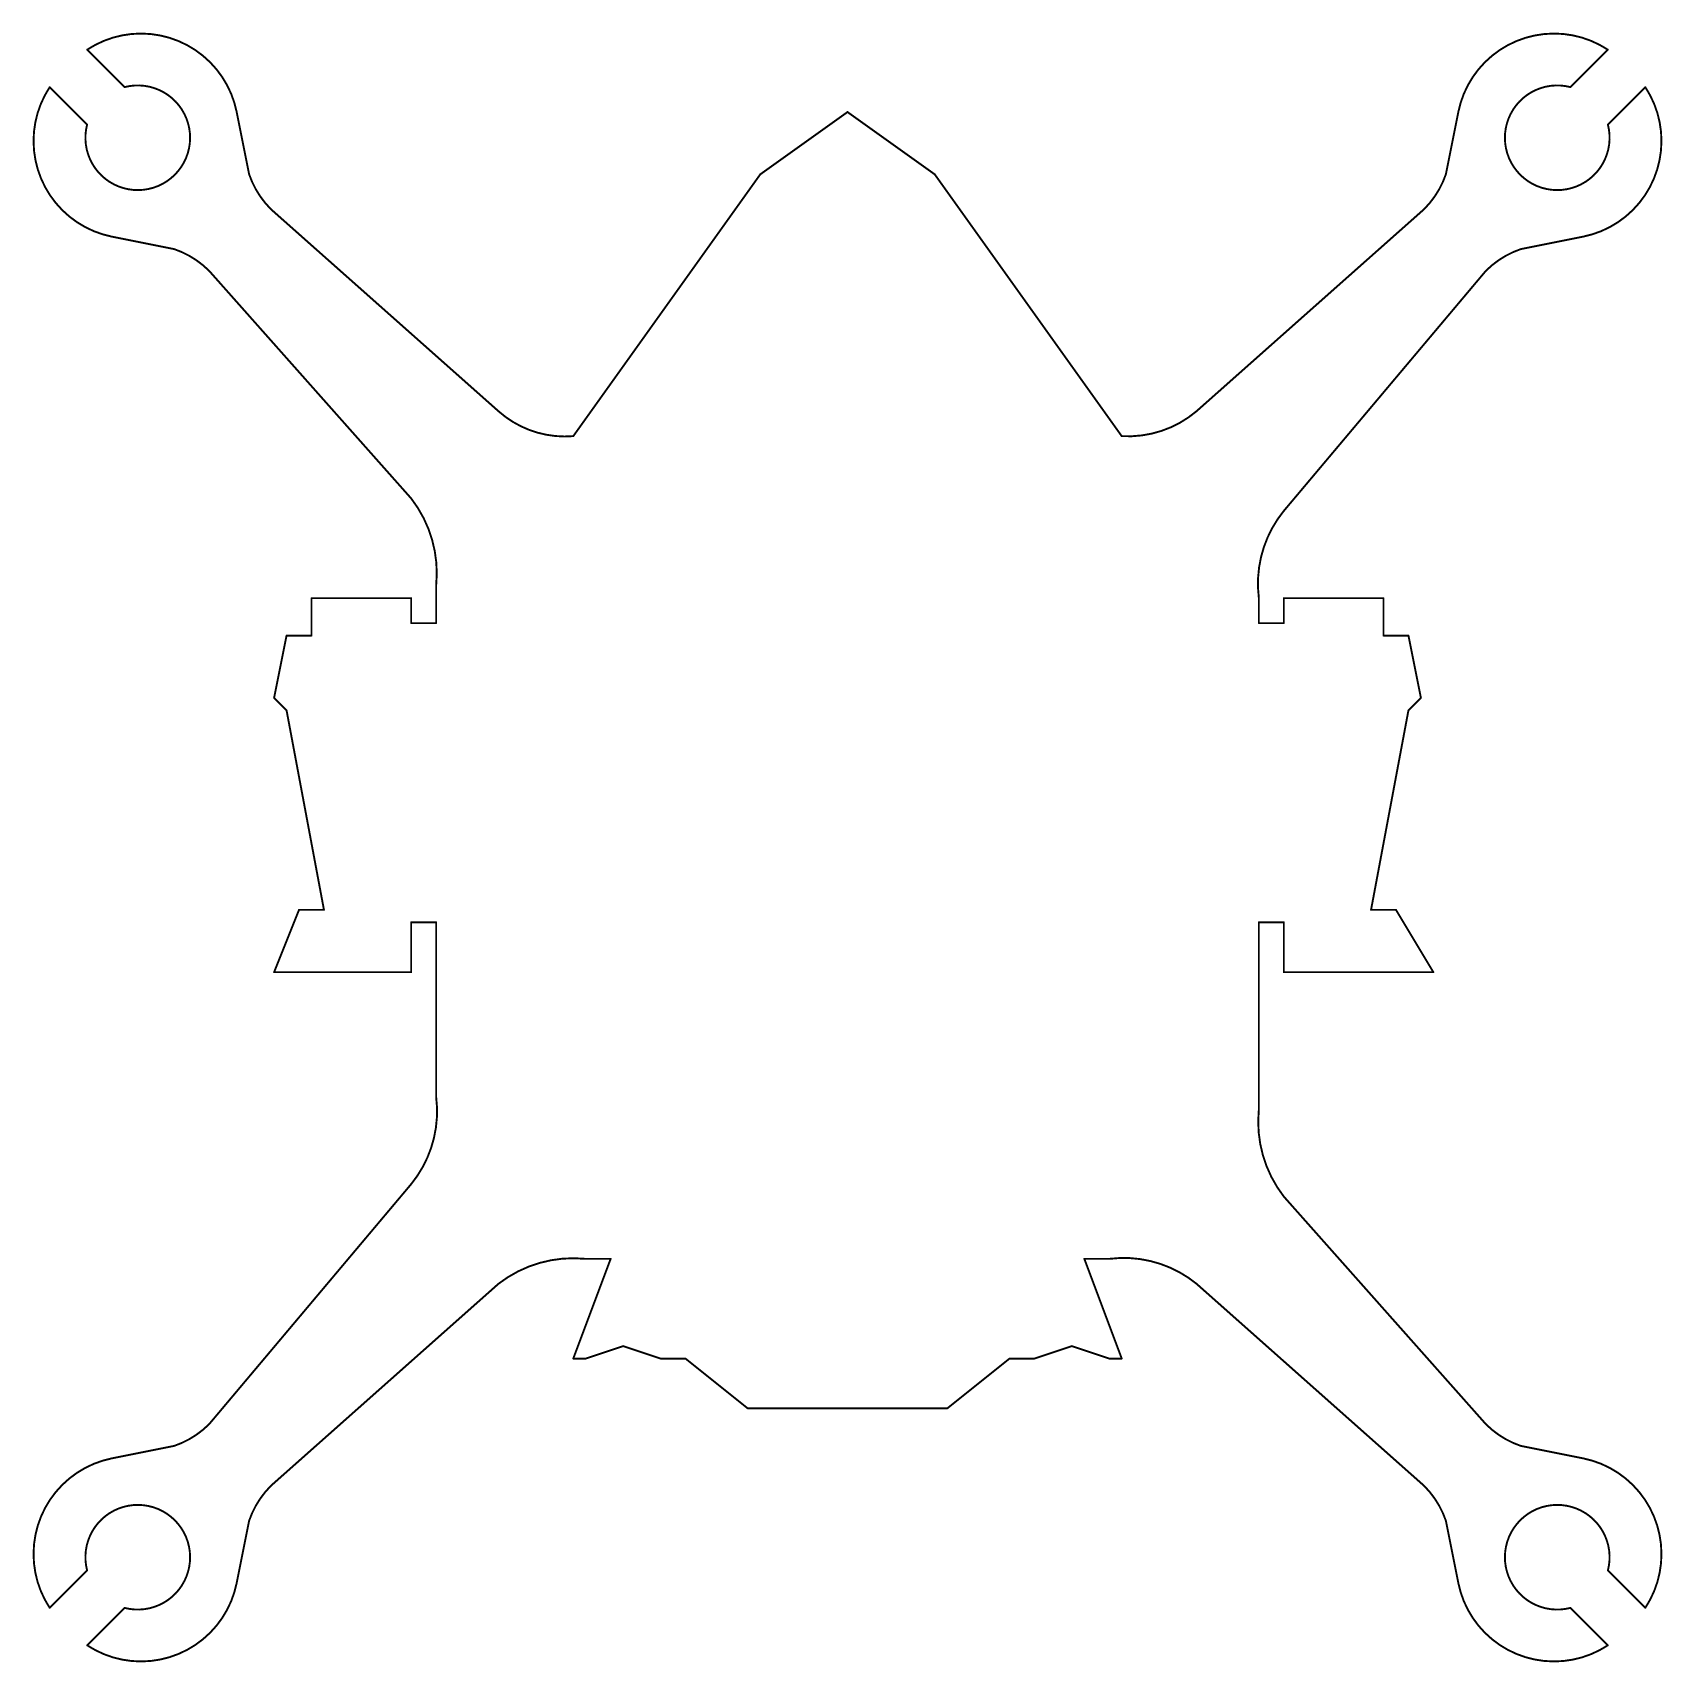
# Model space of a CAD drawing. Extents: x -65 to 65, y -65 to 65.
import ezdxf

# ---------------------------------------------------------------- set-up
doc = ezdxf.new("R2010")
doc.units = 0
doc.layers.add('20', color=31, linetype='CONTINUOUS')

msp = doc.modelspace()

# ---------------------------------------------------------------- linework, layer by layer
at = {"layer": '20'}
for points, const_width in [([(-49, 59, 0.5325), (-61, 64)], 0.1524), ([(61, 64, 0.5325), (49, 59)], 0.1524), ([(-61.021, 64.0318, 1), (-60.979, 63.9682)], 0.0762), ([(-60.9731, 64.0269, 1), (-61.0269, 63.9731)], 0.0762), ([(61.0269, 63.9731, 1), (60.9731, 64.0269)], 0.0762), ([(60.979, 63.9682, 1), (61.021, 64.0318)], 0.0762), ([(-64, 61, 0.5325), (-59, 49)], 0.1524), ([(-63.9731, 61.0269, 1), (-64.0269, 60.9731)], 0.0762), ([(-63.9682, 60.979, 1), (-64.0318, 61.021)], 0.0762), ([(-61, 58, 3.6878), (-58, 61)], 0.1524), ([(-58.0096, 61.0369, 1), (-57.9904, 60.9631)], 0.0762), ([(-58.0269, 60.9731, 1), (-57.9731, 61.0269)], 0.0762), ([(58, 61, 3.6878), (61, 58)], 0.1524), ([(57.9731, 61.0269, 1), (58.0269, 60.9731)], 0.0762), ([(57.9904, 60.9631, 1), (58.0096, 61.0369)], 0.0762), ([(59, 49, 0.5325), (64, 61)], 0.1524), ([(64.0318, 61.021, 1), (63.9682, 60.979)], 0.0762), ([(64.0269, 60.9731, 1), (63.9731, 61.0269)], 0.0762), ([(-48.9626, 59.0075, 1), (-49.0374, 58.9925)], 0.0762), ([(-49.0374, 58.9925, 1), (-48.9626, 59.0075)], 0.0762), ([(0.0221, 59.031, 1), (-0.0221, 58.969)], 0.0762), ([(0.0221, 58.969, 1), (-0.0221, 59.031)], 0.0762), ([(48.9626, 59.0075, 1), (49.0374, 58.9925)], 0.0762), ([(49.0374, 58.9925, 1), (48.9626, 59.0075)], 0.0762), ([(-60.9631, 57.9904, 1), (-61.0369, 58.0096)], 0.0762), ([(-61.0269, 57.9731, 1), (-60.9731, 58.0269)], 0.0762), ([(61.0369, 58.0096, 1), (60.9631, 57.9904)], 0.0762), ([(60.9731, 58.0269, 1), (61.0269, 57.9731)], 0.0762), ([(-48, 54, 0.1144), (-46.26, 51.21)], 0.1524), ([(-47.964, 54.0123, 1), (-48.036, 53.9877)], 0.0762), ([(-48.0374, 53.9925, 1), (-47.9626, 54.0075)], 0.0762), ([(-7.0221, 54.031, 1), (-6.9779, 53.969)], 0.0762), ([(-6.969, 53.9779, 1), (-7.031, 54.0221)], 0.0762), ([(7.031, 54.0221, 1), (6.969, 53.9779)], 0.0762), ([(6.9779, 53.969, 1), (7.0221, 54.031)], 0.0762), ([(46.26, 51.21, 0.1144), (48, 54)], 0.1524), ([(47.9626, 54.0075, 1), (48.0374, 53.9925)], 0.0762), ([(48.036, 53.9877, 1), (47.964, 54.0123)], 0.0762), ([(-46.2347, 51.2385, 1), (-46.2853, 51.1815)], 0.0762), ([(-46.2869, 51.1831, 1), (-46.2331, 51.2369)], 0.0762), ([(46.2331, 51.2369, 1), (46.2869, 51.1831)], 0.0762), ([(46.2853, 51.1815, 1), (46.2347, 51.2385)], 0.0762), ([(-58.9925, 49.0374, 1), (-59.0075, 48.9626)], 0.0762), ([(-59.0075, 48.9626, 1), (-58.9925, 49.0374)], 0.0762), ([(58.9925, 49.0374, 1), (59.0075, 48.9626)], 0.0762), ([(59.0075, 48.9626, 1), (58.9925, 49.0374)], 0.0762), ([(-51.21, 46.26, 0.1144), (-54, 48)], 0.1524), ([(-53.9877, 48.036, 1), (-54.0123, 47.964)], 0.0762), ([(-54.0075, 47.9626, 1), (-53.9925, 48.0374)], 0.0762), ([(54, 48, 0.1144), (51.21, 46.26)], 0.1524), ([(53.9925, 48.0374, 1), (54.0075, 47.9626)], 0.0762), ([(54.0123, 47.964, 1), (53.9877, 48.036)], 0.0762), ([(-51.1815, 46.2853, 1), (-51.2385, 46.2347)], 0.0762), ([(-51.2369, 46.2331, 1), (-51.1831, 46.2869)], 0.0762), ([(51.1831, 46.2869, 1), (51.2369, 46.2331)], 0.0762), ([(51.2391, 46.2355, 1), (51.1809, 46.2845)], 0.0762), ([(-28, 35, 0.2053), (-22, 33)], 0.1524), ([(-27.9747, 35.0285, 1), (-28.0253, 34.9715)], 0.0762), ([(-28.0253, 34.9715, 1), (-27.9747, 35.0285)], 0.0762), ([(22, 33, 0.1926), (28, 35)], 0.1524), ([(27.9747, 35.0285, 1), (28.0253, 34.9715)], 0.0762), ([(28.0246, 34.9709, 1), (27.9754, 35.0291)], 0.0762), ([(-22.031, 33.0221, 1), (-21.969, 32.9779)], 0.0762), ([(-21.9968, 32.962, 1), (-22.0032, 33.038)], 0.0762), ([(22.0022, 33.038, 1), (21.9978, 32.962)], 0.0762), ([(21.969, 32.9779, 1), (22.031, 33.0221)], 0.0762), ([(-33, 21, 0.1926), (-35, 28)], 0.1524), ([(-34.9699, 28.0233, 1), (-35.0301, 27.9767)], 0.0762), ([(-35.0285, 27.9747, 1), (-34.9715, 28.0253)], 0.0762), ([(35, 27, 0.2053), (33, 20)], 0.1524), ([(34.9709, 27.0245, 1), (35.0291, 26.9755)], 0.0762), ([(35.0295, 26.9759, 1), (34.9705, 27.0241)], 0.0762), ([(-32.9619, 21, 1), (-33.0381, 21)], 0.0762), ([(-33.0379, 21.0039, 1), (-32.9621, 20.9961)], 0.0762), ([(-42.9619, 20, 1), (-43.0381, 20)], 0.0762), ([(-43, 20.0381, 1), (-43, 19.9619)], 0.0762), ([(-34.9619, 20, 1), (-35.0381, 20)], 0.0762), ([(-35, 19.9619, 1), (-35, 20.0381)], 0.0762), ([(33.0381, 20, 1), (32.9619, 20)], 0.0762), ([(32.9622, 19.9952, 1), (33.0378, 20.0048)], 0.0762), ([(35, 20.0381, 1), (35, 19.9619)], 0.0762), ([(35.0381, 20, 1), (34.9619, 20)], 0.0762), ([(43.0381, 20, 1), (42.9619, 20)], 0.0762), ([(43, 19.9619, 1), (43, 20.0381)], 0.0762), ([(-45, 17.0381, 1), (-45, 16.9619)], 0.0762), ([(-44.9626, 16.9925, 1), (-45.0374, 17.0075)], 0.0762), ([(-43.0381, 17, 1), (-42.9619, 17)], 0.0762), ([(-43, 16.9619, 1), (-43, 17.0381)], 0.0762), ([(-35, 18.0381, 1), (-35, 17.9619)], 0.0762), ([(-35.0381, 18, 1), (-34.9619, 18)], 0.0762), ([(-33.0381, 18, 1), (-32.9619, 18)], 0.0762), ([(-33, 17.9619, 1), (-33, 18.0381)], 0.0762), ([(33, 18.0381, 1), (33, 17.9619)], 0.0762), ([(32.9619, 18, 1), (33.0381, 18)], 0.0762), ([(34.9619, 18, 1), (35.0381, 18)], 0.0762), ([(35, 17.9619, 1), (35, 18.0381)], 0.0762), ([(43, 17.0381, 1), (43, 16.9619)], 0.0762), ([(42.9619, 17, 1), (43.0381, 17)], 0.0762), ([(45.0374, 17.0075, 1), (44.9626, 16.9925)], 0.0762), ([(45, 16.9619, 1), (45, 17.0381)], 0.0762), ([(-46.0374, 12.0075, 1), (-45.9626, 11.9925)], 0.0762), ([(-45.9731, 12.0269, 1), (-46.0269, 11.9731)], 0.0762), ([(45.9626, 11.9925, 1), (46.0374, 12.0075)], 0.0762), ([(46.0269, 11.9731, 1), (45.9731, 12.0269)], 0.0762), ([(-44.9626, 11.007, 1), (-45.0374, 10.993)], 0.0762), ([(-45.0269, 10.9731, 1), (-44.9731, 11.0269)], 0.0762), ([(44.9731, 11.0269, 1), (45.0269, 10.9731)], 0.0762), ([(45.0374, 10.993, 1), (44.9626, 11.007)], 0.0762), ([(-44, -4.9619, 1), (-44, -5.0381)], 0.0762), ([(-43.9646, -5.0141, 1), (-44.0354, -4.9859)], 0.0762), ([(-42.0374, -5.007, 1), (-41.9626, -4.993)], 0.0762), ([(-42, -5.0381, 1), (-42, -4.9619)], 0.0762), ([(42, -4.9619, 1), (42, -5.0381)], 0.0762), ([(41.9626, -4.993, 1), (42.0374, -5.007)], 0.0762), ([(44.0327, -4.9804, 1), (43.9673, -5.0196)], 0.0762), ([(44, -5.0381, 1), (44, -4.9619)], 0.0762), ([(-34.9619, -6, 1), (-35.0381, -6)], 0.0762), ([(-35, -5.9619, 1), (-35, -6.0381)], 0.0762), ([(-32.9619, -6, 1), (-33.0381, -6)], 0.0762), ([(-33, -6.0381, 1), (-33, -5.9619)], 0.0762), ([(33.0381, -6, 1), (32.9619, -6)], 0.0762), ([(33, -5.9619, 1), (33, -6.0381)], 0.0762), ([(35.0381, -6, 1), (34.9619, -6)], 0.0762), ([(35, -6.0381, 1), (35, -5.9619)], 0.0762), ([(-46, -9.9619, 1), (-46, -10.0381)], 0.0762), ([(-46.0354, -9.9859, 1), (-45.9646, -10.0141)], 0.0762), ([(-35.0381, -10, 1), (-34.9619, -10)], 0.0762), ([(-35, -10.0381, 1), (-35, -9.9619)], 0.0762), ([(35, -9.9619, 1), (35, -10.0381)], 0.0762), ([(34.9619, -10, 1), (35.0381, -10)], 0.0762), ([(46.9673, -10.0196, 1), (47.0327, -9.9804)], 0.0762), ([(47, -10.0381, 1), (47, -9.9619)], 0.0762), ([(-35, -27, 0.2053), (-33, -20)], 0.1524), ([(-32.9622, -19.9952, 1), (-33.0378, -20.0048)], 0.0762), ([(-33.0381, -20, 1), (-32.9619, -20)], 0.0762), ([(33, -21, 0.1926), (35, -28)], 0.1524), ([(32.9619, -21, 1), (33.0381, -21)], 0.0762), ([(33.0379, -21.0039, 1), (32.9621, -20.9961)], 0.0762), ([(-35.0295, -26.9759, 1), (-34.9705, -27.0241)], 0.0762), ([(-34.9709, -27.0245, 1), (-35.0291, -26.9755)], 0.0762), ([(35.0285, -27.9747, 1), (34.9715, -28.0253)], 0.0762), ([(34.9699, -28.0233, 1), (35.0301, -27.9767)], 0.0762), ([(-21, -33, 0.1926), (-28, -35)], 0.1524), ([(-21, -32.9619, 1), (-21, -33.0381)], 0.0762), ([(-21.0039, -33.0379, 1), (-20.9961, -32.9621)], 0.0762), ([(-18.9643, -33.0134, 1), (-19.0357, -32.9866)], 0.0762), ([(-19, -33.0381, 1), (-19, -32.9619)], 0.0762), ([(19, -32.9619, 1), (19, -33.0381)], 0.0762), ([(19.0357, -32.9866, 1), (18.9643, -33.0134)], 0.0762), ([(28, -35, 0.2053), (21, -33)], 0.1524), ([(20.9952, -32.9622, 1), (21.0048, -33.0378)], 0.0762), ([(21, -33.0381, 1), (21, -32.9619)], 0.0762), ([(-28.0233, -34.9699, 1), (-27.9767, -35.0301)], 0.0762), ([(-27.9747, -35.0285, 1), (-28.0253, -34.9715)], 0.0762), ([(28.0253, -34.9715, 1), (27.9747, -35.0285)], 0.0762), ([(27.9759, -35.0295, 1), (28.0241, -34.9705)], 0.0762), ([(-17.988, -39.9639, 1), (-18.012, -40.0361)], 0.0762), ([(-17.988, -40.0361, 1), (-18.012, -39.9639)], 0.0762), ([(18.012, -39.9639, 1), (17.988, -40.0361)], 0.0762), ([(18.012, -40.0361, 1), (17.988, -39.9639)], 0.0762), ([(-22, -40.9619, 1), (-22, -41.0381)], 0.0762), ([(-22.0357, -40.9866, 1), (-21.9643, -41.0134)], 0.0762), ([(-21.012, -40.9639, 1), (-20.988, -41.0361)], 0.0762), ([(-21, -41.0381, 1), (-21, -40.9619)], 0.0762), ([(-15, -40.9619, 1), (-15, -41.0381)], 0.0762), ([(-15.012, -41.0361, 1), (-14.988, -40.9639)], 0.0762), ([(-12.9762, -40.9702, 1), (-13.0238, -41.0298)], 0.0762), ([(-13, -41.0381, 1), (-13, -40.9619)], 0.0762), ([(13, -40.9619, 1), (13, -41.0381)], 0.0762), ([(13.0238, -41.0298, 1), (12.9762, -40.9702)], 0.0762), ([(14.988, -40.9639, 1), (15.012, -41.0361)], 0.0762), ([(15, -41.0381, 1), (15, -40.9619)], 0.0762), ([(21, -40.9619, 1), (21, -41.0381)], 0.0762), ([(20.988, -41.0361, 1), (21.012, -40.9639)], 0.0762), ([(21.9643, -41.0134, 1), (22.0357, -40.9866)], 0.0762), ([(22, -41.0381, 1), (22, -40.9619)], 0.0762), ([(-8, -44.9619, 1), (-8, -45.0381)], 0.0762), ([(-8.0238, -45.0298, 1), (-7.9762, -44.9702)], 0.0762), ([(7.9762, -44.9702, 1), (8.0238, -45.0298)], 0.0762), ([(8, -45.0381, 1), (8, -44.9619)], 0.0762), ([(-54, -48, 0.1144), (-51.21, -46.26)], 0.1524), ([(-51.2391, -46.2355, 1), (-51.1809, -46.2845)], 0.0762), ([(-51.1831, -46.2869, 1), (-51.2369, -46.2331)], 0.0762), ([(51.21, -46.26, 0.1144), (54, -48)], 0.1524), ([(51.2369, -46.2331, 1), (51.1831, -46.2869)], 0.0762), ([(51.1815, -46.2853, 1), (51.2385, -46.2347)], 0.0762), ([(-54.0123, -47.964, 1), (-53.9877, -48.036)], 0.0762), ([(-53.9925, -48.0374, 1), (-54.0075, -47.9626)], 0.0762), ([(54.0075, -47.9626, 1), (53.9925, -48.0374)], 0.0762), ([(53.9877, -48.036, 1), (54.0123, -47.964)], 0.0762), ([(-59, -49, 0.5325), (-64, -61)], 0.1524), ([(-59.0075, -48.9626, 1), (-58.9925, -49.0374)], 0.0762), ([(-58.9925, -49.0374, 1), (-59.0075, -48.9626)], 0.0762), ([(64, -61, 0.5325), (59, -49)], 0.1524), ([(59.0075, -48.9626, 1), (58.9925, -49.0374)], 0.0762), ([(58.9925, -49.0374, 1), (59.0075, -48.9626)], 0.0762), ([(-46.26, -51.21, 0.1144), (-48, -54)], 0.1524), ([(-46.2853, -51.1815, 1), (-46.2347, -51.2385)], 0.0762), ([(-46.2331, -51.2369, 1), (-46.2869, -51.1831)], 0.0762), ([(48, -54, 0.1144), (46.26, -51.21)], 0.1524), ([(46.2869, -51.1831, 1), (46.2331, -51.2369)], 0.0762), ([(46.2347, -51.2385, 1), (46.2853, -51.1815)], 0.0762), ([(-58, -61, 3.6878), (-61, -58)], 0.1524), ([(61, -58, 3.6878), (58, -61)], 0.1524), ([(-48.036, -53.9877, 1), (-47.964, -54.0123)], 0.0762), ([(-47.9626, -54.0075, 1), (-48.0374, -53.9925)], 0.0762), ([(48.0374, -53.9925, 1), (47.9626, -54.0075)], 0.0762), ([(47.964, -54.0123, 1), (48.036, -53.9877)], 0.0762), ([(-61.0369, -58.0096, 1), (-60.9631, -57.9904)], 0.0762), ([(-60.9731, -58.0269, 1), (-61.0269, -57.9731)], 0.0762), ([(60.9631, -57.9904, 1), (61.0369, -58.0096)], 0.0762), ([(61.0269, -57.9731, 1), (60.9731, -58.0269)], 0.0762), ([(-61, -64, 0.5325), (-49, -59)], 0.1524), ([(-49.0374, -58.9925, 1), (-48.9626, -59.0075)], 0.0762), ([(-48.9626, -59.0075, 1), (-49.0374, -58.9925)], 0.0762), ([(49, -59, 0.5325), (61, -64)], 0.1524), ([(49.0374, -58.9925, 1), (48.9626, -59.0075)], 0.0762), ([(48.9626, -59.0075, 1), (49.0374, -58.9925)], 0.0762), ([(-64.0269, -60.9731, 1), (-63.9731, -61.0269)], 0.0762), ([(-64.0318, -61.021, 1), (-63.9682, -60.979)], 0.0762), ([(-57.9904, -60.9631, 1), (-58.0096, -61.0369)], 0.0762), ([(-57.9731, -61.0269, 1), (-58.0269, -60.9731)], 0.0762), ([(58.0269, -60.9731, 1), (57.9731, -61.0269)], 0.0762), ([(58.0096, -61.0369, 1), (57.9904, -60.9631)], 0.0762), ([(63.9682, -60.979, 1), (64.0318, -61.021)], 0.0762), ([(63.9731, -61.0269, 1), (64.0269, -60.9731)], 0.0762), ([(-60.979, -63.9682, 1), (-61.021, -64.0318)], 0.0762), ([(-61.0269, -63.9731, 1), (-60.9731, -64.0269)], 0.0762), ([(60.9731, -64.0269, 1), (61.0269, -63.9731)], 0.0762), ([(61.021, -64.0318, 1), (60.979, -63.9682)], 0.0762)]:
    msp.add_lwpolyline(points, format="xyb", dxfattribs=dict(at, const_width=const_width))
at = {"layer": '20', "const_width": 0.1524}
for points in [[(-61, 64), (-58, 61)], [(61, 64), (58, 61)], [(-64, 61), (-61, 58)], [(64, 61), (61, 58)], [(-48, 54), (-49, 59)], [(-7, 54), (0, 59)], [(0, 59), (7, 54)], [(48, 54), (49, 59)], [(-22, 33), (-7, 54)], [(7, 54), (22, 33)], [(-28, 35), (-46.26, 51.21)], [(28, 35), (46.26, 51.21)], [(-54, 48), (-59, 49)], [(54, 48), (59, 49)], [(-35, 28), (-51.21, 46.26)], [(35, 27), (51.21, 46.26)], [(-33, 18), (-33, 21)], [(-43, 17), (-43, 20)], [(-43, 20), (-35, 20)], [(-35, 20), (-35, 18)], [(33, 20), (33, 18)], [(35, 20), (43, 20)], [(35, 20), (35, 18)], [(43, 20), (43, 17)], [(-46, 12), (-45, 17)], [(-45, 17), (-43, 17)], [(-35, 18), (-33, 18)], [(33, 18), (35, 18)], [(43, 17), (45, 17)], [(45, 17), (46, 12)], [(-46, 12), (-45, 11)], [(45, 11), (46, 12)], [(-45, 11), (-42, -5)], [(45, 11), (42, -5)], [(-44, -5), (-46, -10)], [(-42, -5), (-44, -5)], [(44, -5), (42, -5)], [(44, -5), (47, -10)], [(-35, -10), (-35, -6)], [(-35, -6), (-33, -6)], [(-33, -20), (-33, -6)], [(33, -6), (33, -21)], [(33, -6), (35, -6)], [(35, -10), (35, -6)], [(-46, -10), (-35, -10)], [(35, -10), (47, -10)], [(-35, -27), (-51.21, -46.26)], [(35, -28), (51.21, -46.26)], [(-19, -33), (-22, -41)], [(-19, -33), (-21, -33)], [(21, -33), (19, -33)], [(22, -41), (19, -33)], [(-28, -35), (-46.26, -51.21)], [(28, -35), (46.26, -51.21)], [(-21, -41), (-18, -40)], [(-18, -40), (-15, -41)], [(15, -41), (18, -40)], [(18, -40), (21, -41)], [(-22, -41), (-21, -41)], [(-13, -41), (-15, -41)], [(-13, -41), (-8, -45)], [(8, -45), (13, -41)], [(15, -41), (13, -41)], [(21, -41), (22, -41)], [(-8, -45), (8, -45)], [(-54, -48), (-59, -49)], [(54, -48), (59, -49)], [(-48, -54), (-49, -59)], [(48, -54), (49, -59)], [(-64, -61), (-61, -58)], [(64, -61), (61, -58)], [(-61, -64), (-58, -61)], [(61, -64), (58, -61)]]:
    msp.add_lwpolyline(points, dxfattribs=at)

doc.saveas('drawing.dxf')
